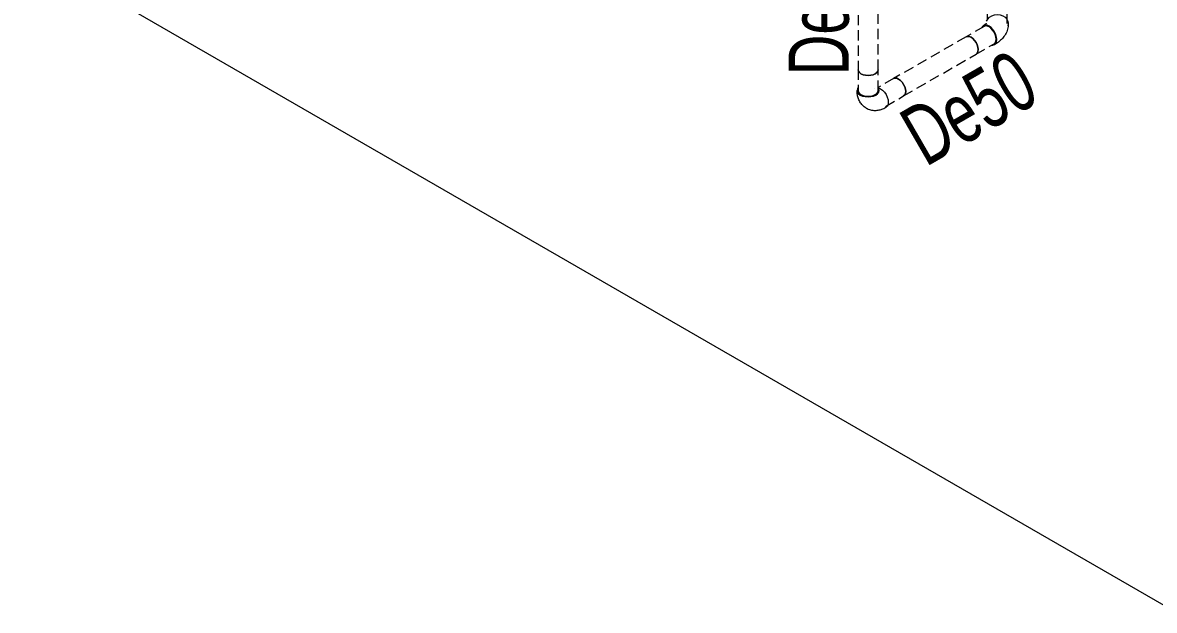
# Model space of a CAD drawing. Header units: millimetres. Extents: x 160489 to 365751, y -78341 to 15608.
# Drawn here: x 322379 to 325199, y -78341 to -76875 of the extents above; entities that cross this region are included whole.
import ezdxf

# ---------------------------------------------------------------- set-up
doc = ezdxf.new("R2010")
doc.units = ezdxf.units.MM
doc.linetypes.add('长划线_2', pattern=[38.1, 25.4, -12.7])
for name, color, linetype, lineweight in [('G-____-____-SYMB', 7, 'Continuous', 5), ('P-PIPE-____-IDEN', 7, 'Continuous', 5), ('P-PIPE-____-OTLN', 7, 'Continuous', 35)]:
    doc.layers.add(name, color=color, linetype=linetype, lineweight=lineweight)
doc.styles.add('TJ_FangSong', font='', dxfattribs={"width": 0.7, "height": 150})
doc.styles.get('TJ_FangSong').set_extended_font_data('TJ_FangSong')

# ---------------------------------------------------------------- blocks, each defined once
blk = doc.blocks.new('弯头_热熔对接-塑料-复合管 - 标准-2506395-卫生间WC2 排水系统图')
at = {"layer": 'P-PIPE-____-OTLN', "linetype": '长划线_2', "lineweight": 5}
for p, q in [((120428.7, -76841.2), (120428.7, -76878)), ((120478.7, -76878), (120478.7, -76841.2)), ((120420.8, -76884.8), (120375.8, -76910.8)), ((120481.2, -76878), (120480.3, -76883.8)), ((120400.8, -76954.1), (120445.8, -76928.1))]:
    blk.add_line(p, q, dxfattribs=at)
for points in [[(120428.7, -76841.2, 0), (120429.6, -76835.9, 0), (120432.1, -76831, 0), (120436.1, -76826.8, 0), (120441.2, -76823.5, 0), (120447.3, -76821.5, 0), (120453.7, -76820.8, 0), (120460.2, -76821.5, 0), (120466.2, -76823.5, 0), (120471.4, -76826.8, 0), (120475.4, -76831, 0), (120477.9, -76835.9, 0), (120478.7, -76841.2, 0)], [(120426.4, -76876.8, 0), (120426.4, -76876.9, 0), (120426.3, -76877, 0), (120426.2, -76877.2, 0), (120426, -76877.5, 0), (120425.7, -76877.8, 0), (120425.4, -76878.2, 0), (120424.9, -76878.7, 0), (120424.4, -76879.2, 0), (120423.7, -76879.8, 0), (120423, -76880.4, 0), (120422.1, -76881, 0), (120421.2, -76881.7, 0), (120420.1, -76882.3, 0), (120419.6, -76882.7, 0)], [(120427.2, -76872.2, 0), (120429.9, -76866.8, 0), (120434.3, -76862.1, 0), (120440, -76858.5, 0), (120446.6, -76856.3, 0), (120453.7, -76855.5, 0), (120460.9, -76856.3, 0), (120467.5, -76858.5, 0), (120473.2, -76862.1, 0), (120477.6, -76866.8, 0), (120480.3, -76872.2, 0), (120481.2, -76878, 0)], [(120452.8, -76917.7, 0), (120452.1, -76911.5, 0), (120450.2, -76905, 0), (120447.1, -76898.5, 0), (120443, -76892.6, 0), (120438.3, -76887.7, 0), (120433.3, -76884, 0), (120428.3, -76881.9, 0), (120423.6, -76881.4, 0), (120419.6, -76882.7, 0), (120416.5, -76885.5, 0), (120415.2, -76887.8, 0)], [(120451, -76916.7, 0), (120450.4, -76911, 0), (120448.6, -76905.1, 0), (120445.8, -76899.2, 0), (120442.1, -76893.9, 0), (120437.9, -76889.4, 0), (120433.3, -76886.1, 0), (120428.7, -76884.1, 0), (120424.5, -76883.7, 0), (120420.8, -76884.8, 0)], [(120481.2, -76878, 0), (120481.1, -76881.5, 0), (120480.8, -76885, 0), (120480.2, -76888.4, 0), (120479.3, -76891.8, 0), (120478.3, -76895.1, 0), (120477.1, -76898.3, 0), (120475.6, -76901.4, 0), (120474.1, -76904.3, 0), (120472.3, -76907.2, 0), (120470.4, -76909.9, 0), (120468.4, -76912.5, 0), (120466.3, -76915, 0), (120464.1, -76917.4, 0), (120461.7, -76919.6, 0), (120459.3, -76921.7, 0), (120456.8, -76923.8, 0), (120454.2, -76925.7, 0), (120451.6, -76927.5, 0), (120448.8, -76929.2, 0), (120447.1, -76930.3, 0)], [(120405.9, -76942.7, 0), (120405.3, -76937, 0), (120403.6, -76931.1, 0), (120400.8, -76925.3, 0), (120397.1, -76919.9, 0), (120392.8, -76915.4, 0), (120388.3, -76912.1, 0), (120383.7, -76910.1, 0), (120379.4, -76909.7, 0), (120375.8, -76910.8, 0)], [(120440.4, -76931.5, 0), (120443, -76931.5, 0), (120447.1, -76930.3, 0), (120450.2, -76927.4, 0), (120452.1, -76923.1, 0), (120452.8, -76917.7, 0)], [(120445.8, -76928.1, 0), (120448.6, -76925.5, 0), (120450.4, -76921.6, 0), (120451, -76916.7, 0)], [(120400.8, -76954.1, 0), (120403.6, -76951.5, 0), (120405.3, -76947.6, 0), (120405.9, -76942.7, 0)]]:
    blk.add_polyline3d(points, dxfattribs=at)
blk = doc.blocks.new('弯头_热熔对接-塑料-复合管 - 标准-V59-卫生间WC2 排水系统图')
at = {"layer": 'P-PIPE-____-OTLN', "linetype": '长划线_2', "lineweight": 5}
for p, q in [((120106.8, -76992.8), (120106.8, -77044.8)), ((120156.8, -77044.8), (120156.8, -76992.8)), ((120195.3, -77015), (120156.8, -77037.2)), ((120147.7, -77039.5), (120147.8, -77039.5)), ((120175.3, -77084.3), (120220.3, -77058.3))]:
    blk.add_line(p, q, dxfattribs=at)
for points in [[(120106.8, -76992.8, 0), (120107.6, -76996.5, 0), (120110.1, -77000, 0), (120114.1, -77003, 0)], [(120114.1, -77003, 0), (120119.3, -77005.3, 0), (120125.3, -77006.7, 0), (120131.8, -77007.2, 0), (120138.3, -77006.7, 0), (120144.3, -77005.3, 0), (120149.5, -77003, 0), (120153.4, -77000, 0), (120155.9, -76996.5, 0), (120156.8, -76992.8, 0)], [(120195.3, -77015, 0), (120199, -77013.9, 0), (120203.2, -77014.3, 0), (120207.8, -77016.2, 0)], [(120207.8, -77016.2, 0), (120212.4, -77019.6, 0), (120216.6, -77024.1, 0), (120220.3, -77029.4, 0), (120223.1, -77035.3, 0), (120224.9, -77041.2, 0), (120225.5, -77046.9, 0), (120224.9, -77051.8, 0), (120223.1, -77055.7, 0), (120220.3, -77058.3, 0)], [(120106.6, -77038.4, 0), (120105.2, -77040.7, 0), (120104.3, -77044.8, 0), (120105.2, -77048.9, 0), (120108, -77052.7, 0), (120112.3, -77056, 0)], [(120127.1, -77088.7, 0), (120124.6, -77087.1, 0), (120122.3, -77085.4, 0), (120120.1, -77083.6, 0), (120118, -77081.6, 0), (120116.1, -77079.5, 0), (120114.3, -77077.3, 0), (120112.7, -77075.1, 0), (120111.3, -77072.7, 0), (120110, -77070.4, 0), (120108.9, -77068, 0), (120107.9, -77065.6, 0), (120107.1, -77063.2, 0), (120106.3, -77060.8, 0), (120105.7, -77058.3, 0), (120105.3, -77055.9, 0), (120104.9, -77053.5, 0), (120104.6, -77051.1, 0), (120104.4, -77048.7, 0), (120104.3, -77046.3, 0), (120104.3, -77044.8, 0)], [(120106.8, -77044.8, 0), (120107.6, -77048.5, 0), (120110.1, -77052, 0), (120114.1, -77055, 0)], [(120112.3, -77056, 0), (120118, -77058.5, 0), (120124.7, -77060.1, 0), (120131.8, -77060.7, 0), (120138.9, -77060.1, 0), (120145.5, -77058.5, 0), (120151.2, -77056, 0), (120155.6, -77052.7, 0), (120158.4, -77048.9, 0), (120159.3, -77044.8, 0), (120158.4, -77040.7, 0), (120157, -77038.4, 0)], [(120114.1, -77055, 0), (120119.3, -77057.3, 0), (120125.3, -77058.7, 0), (120131.8, -77059.2, 0), (120138.3, -77058.7, 0), (120144.3, -77057.3, 0), (120149.5, -77055, 0), (120153.4, -77052, 0), (120155.9, -77048.5, 0), (120156.8, -77044.8, 0)], [(120156.8, -77037.8, 0), (120157.7, -77038.1, 0), (120162.8, -77040.2, 0)], [(120159.4, -77046.3, 0), (120159.4, -77046.3, 0), (120159.4, -77046.2, 0), (120159.4, -77045.9, 0), (120159.3, -77045.7, 0), (120159.3, -77045.3, 0), (120159.3, -77044.9, 0), (120159.3, -77044.8, 0)], [(120162.8, -77040.2, 0), (120167.8, -77043.9, 0), (120172.5, -77048.8, 0), (120176.5, -77054.7, 0), (120179.6, -77061.2, 0), (120181.5, -77067.7, 0), (120182.2, -77073.9, 0), (120181.5, -77079.3, 0), (120179.6, -77083.6, 0), (120176.5, -77086.5, 0)], [(120127.1, -77088.7, 0), (120129.7, -77090, 0), (120132.3, -77091.2, 0), (120135.1, -77092.2, 0), (120137.8, -77093, 0), (120140.6, -77093.6, 0), (120143.3, -77094, 0), (120146.1, -77094.3, 0), (120148.8, -77094.4, 0), (120151.5, -77094.3, 0), (120154.1, -77094.1, 0), (120156.7, -77093.8, 0), (120159.2, -77093.3, 0), (120161.6, -77092.7, 0), (120164, -77092, 0), (120166.4, -77091.2, 0), (120168.7, -77090.3, 0), (120170.9, -77089.4, 0), (120173.1, -77088.3, 0), (120175.2, -77087.2, 0), (120176.5, -77086.5, 0)]]:
    blk.add_polyline3d(points, dxfattribs=at)

msp = doc.modelspace()

# ---------------------------------------------------------------- linework, layer by layer
at = {"layer": 'G-____-____-SYMB'}
msp.add_line((325245.3, -78341.3), (322379, -76686.4), dxfattribs=at)
at = {"layer": 'P-PIPE-____-OTLN', "linetype": '长划线_2', "lineweight": 5}
for p, q in [((324510.8, -76992.8), (324510.8, -76339.2)), ((324460.8, -76361.2), (324460.8, -76992.8)), ((324729.8, -76910.8), (324549.3, -77015)), ((324574.3, -77058.3), (324754.8, -76954.1))]:
    msp.add_line(p, q, dxfattribs=at)
for points in [[(324729.8, -76910.8, 0), (324733.4, -76909.7, 0), (324737.7, -76910.1, 0), (324742.3, -76912.1, 0)], [(324742.3, -76912.1, 0), (324746.9, -76915.4, 0), (324751.1, -76919.9, 0), (324754.8, -76925.3, 0), (324757.6, -76931.1, 0), (324759.4, -76937, 0), (324760, -76942.7, 0)], [(324760, -76942.7, 0), (324759.4, -76947.6, 0), (324757.6, -76951.5, 0), (324754.8, -76954.1, 0)], [(324468.1, -77003, 0), (324464.2, -77000, 0), (324461.7, -76996.5, 0), (324460.8, -76992.8, 0)], [(324503.5, -77003, 0), (324498.3, -77005.3, 0), (324492.3, -77006.7, 0), (324485.8, -77007.2, 0), (324479.3, -77006.7, 0), (324473.3, -77005.3, 0), (324468.1, -77003, 0)], [(324510.8, -76992.8, 0), (324510, -76996.5, 0), (324507.5, -77000, 0), (324503.5, -77003, 0)], [(324561.8, -77016.2, 0), (324557.2, -77014.3, 0), (324553, -77013.9, 0), (324549.3, -77015, 0)], [(324579.5, -77046.9, 0), (324578.9, -77041.2, 0), (324577.1, -77035.3, 0), (324574.3, -77029.4, 0), (324570.7, -77024.1, 0), (324566.4, -77019.6, 0), (324561.8, -77016.2, 0)], [(324574.3, -77058.3, 0), (324577.1, -77055.7, 0), (324578.9, -77051.8, 0), (324579.5, -77046.9, 0)]]:
    msp.add_polyline3d(points, dxfattribs=at)

# ---------------------------------------------------------------- block references
for name in ['弯头_热熔对接-塑料-复合管 - 标准-2506395-卫生间WC2 排水系统图', '弯头_热熔对接-塑料-复合管 - 标准-V59-卫生间WC2 排水系统图']:
    msp.add_blockref(name, (204354, 0), dxfattribs=at)

# ---------------------------------------------------------------- texts
at = {"layer": 'P-PIPE-____-IDEN', "char_height": 150, "width": 356.35, "attachment_point": 1, "style": 'TJ_FangSong'}
for insert, rotation in [((324287.5, -77006.7), 90), ((324554, -77106.7), 30)]:
    msp.add_mtext('De50', dxfattribs=dict(at, insert=insert, rotation=rotation))

doc.saveas('drawing.dxf')
